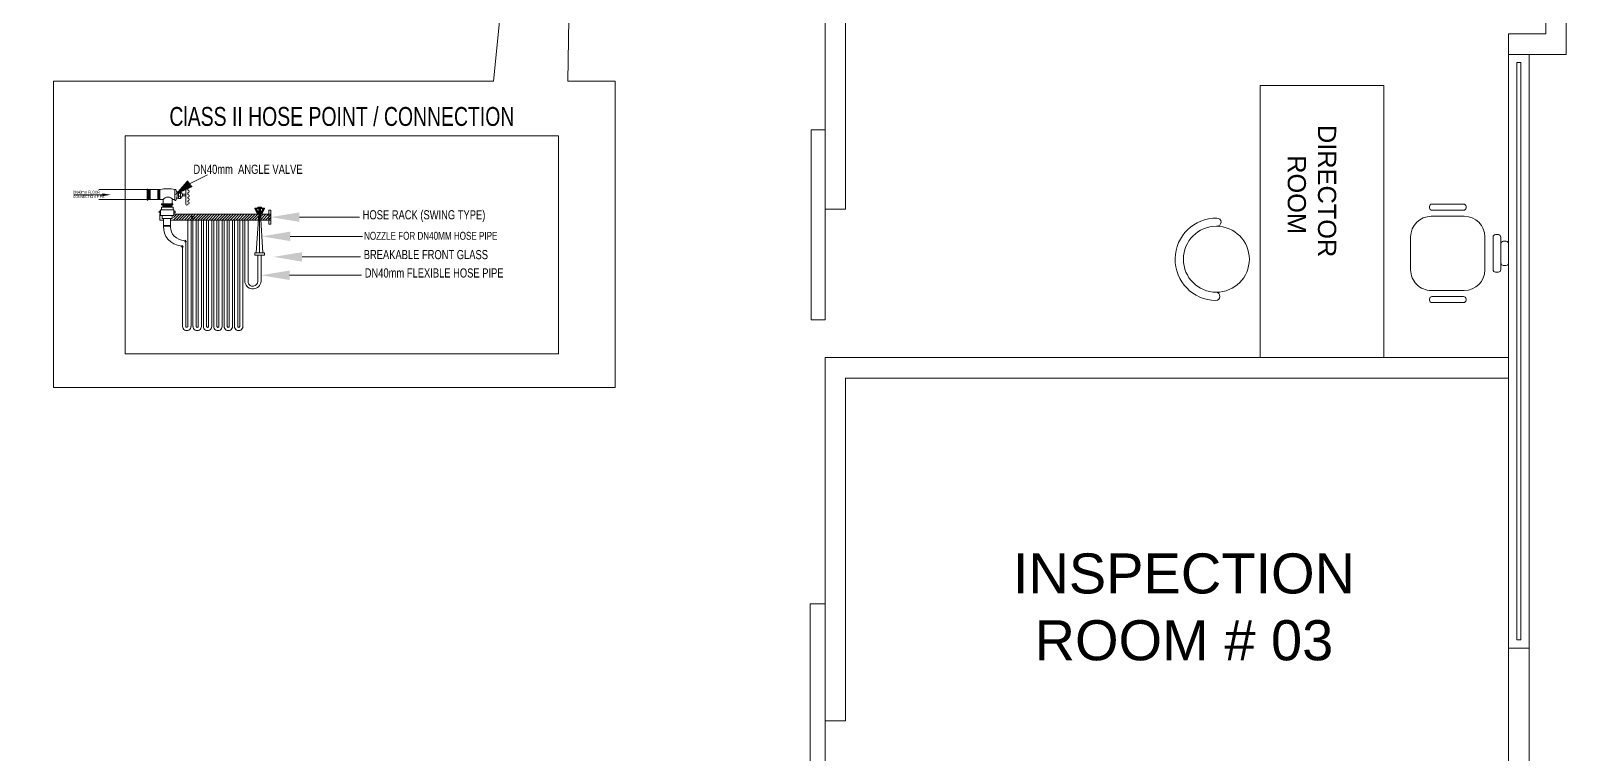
# Model space of a CAD drawing. Header units: inches. Extents: x -98933 to 1585249, y -3352739 to 192771.
# Drawn here: x 25875.5 to 26247.9, y 49940.5 to 50115.7 of the extents above; entities that cross this region are included whole.
import ezdxf

# ---------------------------------------------------------------- set-up
doc = ezdxf.new("R2010")
doc.units = ezdxf.units.IN
doc.header["$MEASUREMENT"] = 0
doc.header["$PDMODE"] = 35
doc.layers.get('0').update_dxf_attribs({"lineweight": 0})
doc.layers.get('Defpoints').update_dxf_attribs({"lineweight": 0})
for name, color, linetype, lineweight in [('A window', 150, 'Continuous', 0), ('coloum', 220, 'Continuous', 0), ('F-FIRE-BRIGADE', 1, 'Continuous', 5), ('F_Plano2', 32, 'Continuous', 0), ('F_Plano3', 1, 'Continuous', 0), ('FURNITURE', 144, 'Continuous', 0), ('Layer1', 134, 'Continuous', 0), ('MS Pipe', 1, 'Continuous', 18)]:
    doc.layers.add(name, color=color, linetype=linetype, lineweight=lineweight)
doc.layers.add('F-TEXT', color=7, linetype='Continuous')
doc.styles.add('REG', font='times.ttf')
doc.styles.get("Standard").update_dxf_attribs({"font": 'arialbd.ttf', "height": 24})
doc.styles.add('style1', font='arial.ttf')
doc.dimstyles.new('Dim-Pres', dxfattribs={"dimtxt": 5.5, "dimasz": 2, "dimexe": 1.5, "dimexo": 1.5, "dimgap": 1, "dimtad": 3, "dimdec": 0, "dimzin": 3, "dimdsep": 46, "dimlunit": 4, "dimtxsty": 'REG', "dimblk": 'point', "dimcen": 2, "dimclrd": 256, "dimclre": 256, "dimclrt": 7, "dimadec": 0, "dimazin": 0, "dimtfac": 0.75, "dimtdec": 0, "dimtmove": 1, "dimatfit": 3, "dimldrblk": 'point', "dimfxl": 0, "dimtolj": 1, "dimtzin": 0, "dimlwd": -1, "dimlwe": -1, "dimarcsym": 1})
pattern_1 = [(45.000001, (11343.90903, 677.33355), (-0.162272486, 0.162272494), [])]

# ---------------------------------------------------------------- blocks, each defined once
blk = doc.blocks.new('A$C0D471ECC')
at = {"layer": 'A window', "ltscale": 30, "elevation": 0.3}
blk.add_lwpolyline([(-50.51, 36.74), (-50.51, 31.74), (93.49, 31.74), (93.49, 36.74), (-50.51, 36.74)], dxfattribs=at)
blk.add_lwpolyline([(-48.51, 34.74), (-48.51, 33.74), (91.49, 33.74), (91.49, 34.74)], close=True, dxfattribs=at)
blk = doc.blocks.new('A$C2FFA6C9D')
at = {"layer": 'FURNITURE'}
blk.add_circle((0, -8), 8, dxfattribs=at)
for centre, radius, start, end in [((-9, -7.87), 1, 359.17, 179.17), ((9, -8.13), 1, 359.17, 179.17), ((0, -8), 10, 179.17, 359.17)]:
    blk.add_arc(centre, radius, start, end, dxfattribs=at)
blk = doc.blocks.new('A$C28A26137')
at = {"layer": 'FURNITURE'}
for p, q in [((2.33, 0), (-2.33, 0)), ((-4.54, -2.47), (-4.54, -3.14)), ((3.94, -1.87), (-3.94, -1.87)), ((-2.93, -0.6), (-2.93, -1.27)), ((-2.33, -1.87), (2.33, -1.87)), ((2.93, -1.27), (2.93, -0.6)), ((4.54, -3.14), (4.54, -2.47)), ((-4, -5.74), (4, -5.74)), ((-3.94, -3.74), (3.94, -3.74)), ((-11.95, -18.57), (-11.95, -10.91)), ((-11.35, -10.31), (-11.07, -10.31)), ((-10.47, -10.91), (-10.47, -18.57)), ((-9, -18.74), (-9, -10.74)), ((9, -10.74), (9, -18.74)), ((10.47, -10.91), (10.47, -18.57)), ((11.35, -10.31), (11.07, -10.31)), ((11.95, -18.57), (11.95, -10.91)), ((-11.07, -19.17), (-11.35, -19.17)), ((11.07, -19.17), (11.35, -19.17)), ((4, -23.74), (-4, -23.74))]:
    blk.add_line(p, q, dxfattribs=at)
for centre, radius, start, end in [((-3.94, -2.47), 0.6, 90, 180), ((-3.94, -3.14), 0.6, 180, 270), ((-2.33, -0.6), 0.6, 90, 180), ((-2.33, -1.27), 0.6, 180, 270), ((2.33, -0.6), 0.6, 0, 90), ((2.33, -1.27), 0.6, 270, 0), ((3.94, -2.47), 0.6, 0, 90), ((3.94, -3.14), 0.6, 270, 0), ((-4, -10.74), 5, 90, 180), ((4, -10.74), 5, 0, 90), ((-11.35, -10.91), 0.6, 90, 180), ((-11.07, -10.91), 0.6, 0, 90), ((11.07, -10.91), 0.6, 90, 180), ((11.35, -10.91), 0.6, 0, 90), ((-11.35, -18.57), 0.6, 180, 270), ((-11.07, -18.57), 0.6, 270, 0), ((11.07, -18.57), 0.6, 180, 270), ((11.35, -18.57), 0.6, 270, 0), ((-4, -18.74), 5, 180, 270), ((4, -18.74), 5, 270, 0)]:
    blk.add_arc(centre, radius, start, end, dxfattribs=at)
blk = doc.blocks.new('FHFGFG')
at = {"layer": 'F-FIRE-BRIGADE'}
h = blk.add_hatch(dxfattribs=at)
h.set_pattern_fill('ANSI31', color=256, scale=7294.949035, style=0)
h.set_pattern_definition([(45, (11260.6714, 522.703), (-3.212995, 3.212995), [])])
h.paths.add_polyline_path([(10144.9, 1423), (10144.9, 1422.9), (10144.9, 1422.9), (10144.9, 1423), (10144.9, 1423), (10144.9, 1423), (10144.9, 1423), (10144.9, 1423), (10144.9, 1423), (10144.9, 1423), (10144.9, 1423), (10144.9, 1423), (10144.9, 1423), (10144.9, 1423), (10144.9, 1423), (10144.9, 1423), (10144.9, 1423), (10144.9, 1423), (10144.9, 1423), (10144.9, 1423), (10144.9, 1423), (10144.9, 1423), (10144.9, 1423), (10144.9, 1423), (10144.9, 1423), (10144.9, 1423), (10144.9, 1423), (10144.9, 1423), (10144.9, 1423), (10144.9, 1423), (10144.9, 1423), (10144.9, 1423), (10144.9, 1423), (10144.9, 1423), (10144.9, 1423), (10144.9, 1423), (10144.9, 1423), (10144.9, 1423), (10144.9, 1423), (10144.9, 1423), (10144.9, 1423), (10144.9, 1423), (10144.9, 1423), (10144.9, 1423), (10145, 1423), (10145, 1423), (10145, 1423), (10145, 1423), (10145, 1423), (10145, 1423), (10145, 1423), (10145, 1423), (10145, 1423), (10145, 1423), (10145, 1423), (10145, 1423), (10145, 1423), (10145, 1423), (10145, 1423), (10145, 1423), (10145, 1423), (10145, 1423), (10145, 1423), (10145, 1423), (10145, 1423), (10145, 1423)])
h.paths.add_polyline_path([(10122.9, 1409), (10122.9, 1423), (9891.2, 1423), (9891.2, 1409)])
h = blk.add_hatch(dxfattribs=at)
h.set_pattern_fill('ANSI31', color=5, scale=368.431769, style=0)
h.set_pattern_definition(pattern_1)
h.paths.add_polyline_path([(10091.7, 1439.6), (10091.7, 1438.4), (10100.4, 1438.4), (10100.4, 1439.6)])
h = blk.add_hatch(dxfattribs=at)
h.set_pattern_fill('ANSI31', color=5, scale=368.431769, style=0)
h.set_pattern_definition(pattern_1)
h.paths.add_polyline_path([(10095.2, 1438.4), (10095.2, 1437.8), (10096.9, 1437.8), (10096.9, 1438.4)])
at = {"color": 7, "lineweight": 15, "ltscale": 0.5}
for p, q in [((9777, 1609), (10806, 1609)), ((9777, 1091.6), (9777, 1609)), ((10806, 1609), (10806, 1091.6)), ((10806, 1091.6), (9777, 1091.6))]:
    blk.add_line(p, q, dxfattribs=at)
at = {"color": 8, "lineweight": 5}
for p, q in [((9867.9, 1389.7), (9868, 1394.8)), ((9884.6, 1391.1), (9884.6, 1394.8)), ((9925.5, 1409), (9925.5, 1156.3)), ((9933.1, 1409), (9933.1, 1156.3)), ((9937.8, 1409), (9937.8, 1156.3)), ((9945.4, 1409), (9945.4, 1156.3)), ((9950.2, 1409), (9950.2, 1156.3)), ((9957.7, 1409), (9957.7, 1156.3)), ((9962.5, 1409), (9962.5, 1156.3)), ((9970, 1409), (9970, 1156.3)), ((9974.8, 1409), (9974.8, 1156.3)), ((9982.4, 1409), (9982.4, 1156.3)), ((9987.1, 1409), (9987.1, 1156.3)), ((9994.7, 1409), (9994.7, 1156.3)), ((9999.5, 1409), (9999.5, 1156.3)), ((10007, 1409), (10007, 1156.3)), ((10011.8, 1409), (10011.8, 1156.3)), ((10019.3, 1409), (10019.3, 1156.3)), ((10024.1, 1409), (10024.1, 1156.3)), ((10031.7, 1409), (10031.7, 1156.3)), ((10036.5, 1409), (10036.5, 1156.3)), ((10044, 1409), (10044, 1156.3)), ((10048.8, 1409), (10048.8, 1156.3)), ((10056.3, 1409), (10056.3, 1156.3)), ((10061.1, 1409), (10061.1, 1260.9)), ((10068.7, 1409), (10068.7, 1260.9)), ((9920.7, 1357.2), (9920.7, 1156.3)), ((9913.2, 1344.6), (9913.2, 1156.3)), ((10092, 1326), (10092, 1263.6)), ((10099.5, 1326), (10099.5, 1263.6))]:
    blk.add_line(p, q, dxfattribs=at)
at = {"color": 8, "lineweight": 50}
for centre, end in [((9917.9, 1357.2), 84.1159), ((9910.4, 1344.6), 83.184)]:
    blk.add_arc(centre, 2.8, 0, end, dxfattribs=at)
at = {"color": 8, "lineweight": 5}
for centre, major_axis, ratio, start_param, end_param in [((9919.6, 1392.6), (51.3, 7.8), 0.878095, 2.924477, 4.408108), ((9928.5, 1395), (43.2, 10.2), 0.782157, 2.905899, 4.293372), ((10080.1, 1264.9), (0, 19.4), 1, 1.782179, 4.646442), ((10080.1, 1263.7), (0, 11.8), 1, 1.809776, 4.710726), ((9923.1, 1156.3), (-7.03, 7.03), 1, 0.785398, 3.926991), ((9923.1, 1156.8), (1.69, 1.69), 1, 2.356194, 5.497787), ((9947.8, 1156.3), (7.03, 7.03), 1, 2.356194, 5.497787), ((9947.8, 1156.3), (1.69, 1.69), 1, 2.356194, 5.497787), ((9972.4, 1156.3), (7.03, 7.03), 1, 2.356194, 5.497787), ((9972.4, 1156.3), (1.69, 1.69), 1, 2.356194, 5.497787), ((9997.1, 1156.3), (7.03, 7.03), 1, 2.356194, 5.497787), ((9997.1, 1156.3), (1.69, 1.69), 1, 2.356194, 5.497787), ((10021.7, 1156.3), (7.03, 7.03), 1, 2.356194, 5.497787), ((10021.7, 1156.3), (1.69, 1.69), 1, 2.356194, 5.497787), ((10046.4, 1156.3), (7.03, 7.03), 1, 2.356194, 5.497787), ((10046.4, 1156.3), (1.69, 1.69), 1, 2.356194, 5.497787)]:
    blk.add_ellipse(centre, major_axis=major_axis, ratio=ratio, start_param=start_param, end_param=end_param, dxfattribs=at)
at = {"layer": 'F-FIRE-BRIGADE', "color": 5}
for p, q in [((10084.6, 1436.9), (10084.6, 1437.8)), ((10084.6, 1437.8), (10107.5, 1437.8)), ((10084.6, 1436.9), (10090.2, 1424.8)), ((10107.5, 1436.9), (10084.6, 1436.9)), ((10086.6, 1436.9), (10092.2, 1424.8)), ((10094.2, 1423.2), (10088.3, 1331.5)), ((10088.6, 1436.9), (10094.2, 1424.8)), ((10090.2, 1424.8), (10090.2, 1423.2)), ((10101.9, 1424.8), (10090.2, 1424.8)), ((10090.2, 1423.2), (10101.9, 1423.2)), ((10091.7, 1438.4), (10091.7, 1439.6)), ((10091.7, 1439.6), (10100.4, 1439.6)), ((10091.7, 1438.4), (10100.4, 1438.4)), ((10094.2, 1424.8), (10094.2, 1436.9)), ((10095.2, 1437.8), (10095.2, 1438.4)), ((10096, 1424.8), (10096, 1436.9)), ((10096, 1331.5), (10096, 1423.2)), ((10096.9, 1437.8), (10096.9, 1438.4)), ((10103.5, 1436.9), (10097.9, 1424.8)), ((10097.9, 1424.8), (10097.9, 1436.9)), ((10097.9, 1423.2), (10103.8, 1331.5)), ((10105.4, 1436.9), (10099.9, 1424.8)), ((10100.4, 1438.4), (10100.4, 1439.6)), ((10107.4, 1436.9), (10101.9, 1424.8)), ((10101.9, 1423.2), (10101.9, 1424.8)), ((10107.5, 1437.8), (10107.5, 1436.9)), ((10084.6, 1331.5), (10084.6, 1326)), ((10107.5, 1331.5), (10084.6, 1331.5)), ((10084.6, 1326), (10107.5, 1326)), ((10107.5, 1326), (10107.5, 1331.5))]:
    blk.add_line(p, q, dxfattribs=at)
at = {"layer": 'F-FIRE-BRIGADE', "color": 7}
for p, q in [((10118.1, 1432.7), (10118.1, 1423.2)), ((10122.9, 1432.7), (10118.1, 1432.7)), ((10118.1, 1423.2), (10122.9, 1423.2)), ((10122.9, 1423.2), (10122.9, 1432.7)), ((10118.2, 1409), (10118.2, 1399.4)), ((10123, 1409), (10118.2, 1409)), ((10118.2, 1399.4), (10123, 1399.4)), ((10123, 1399.4), (10123, 1409))]:
    blk.add_line(p, q, dxfattribs=at)
at = {"layer": 'F-TEXT', "color": 161, "lineweight": 5}
for p, q in [((9930.7, 1496.2), (9972.2, 1516.7)), ((9722.7, 1469.3), (9654.3, 1469.3)), ((10190.7, 1416.1), (10333.5, 1416.1)), ((10169, 1370.4), (10340.2, 1370.4)), ((10197, 1321.6), (10336, 1321.6)), ((10167.3, 1277.9), (10338.4, 1277.9))]:
    blk.add_line(p, q, dxfattribs=at)
for points in [[(9936.8, 1488.1), (9893.9, 1468.3), (9924.8, 1504)], [(9722.7, 1472.6), (9742.6, 1469.3), (9722.7, 1465.9)], [(10190.7, 1404.8), (10122.9, 1416.1), (10190.7, 1427.4)], [(10169, 1359.1), (10101.3, 1370.4), (10169, 1381.7)], [(10197, 1310.3), (10129.3, 1321.6), (10197, 1332.8)], [(10167.3, 1266.6), (10099.5, 1277.9), (10167.3, 1289.2)]]:
    blk.add_solid(points, dxfattribs=at)
at = {"layer": 'F_Plano2'}
for p, q in [((9828.6, 1482.6), (9828.6, 1456.7)), ((9830.9, 1482.6), (9828.6, 1482.6)), ((9830.9, 1456.7), (9830.9, 1482.6)), ((9831.8, 1458.5), (9831.8, 1481.5)), ((9833, 1458.5), (9833, 1481.5)), ((9834.4, 1458.5), (9834.4, 1481.5)), ((9836.2, 1458.5), (9836.2, 1480.8)), ((9853.9, 1458.5), (9853.9, 1481.5)), ((9855, 1458.5), (9855, 1481.5)), ((9856.5, 1458.5), (9856.5, 1481.5)), ((9858.3, 1458.5), (9858.3, 1481.5)), ((9859.4, 1481.5), (9859.4, 1457.9)), ((9828.6, 1456.7), (9830.9, 1456.7)), ((9857.7, 1430.1), (9860.3, 1430.1)), ((9857.7, 1426), (9857.7, 1430.1)), ((9860.3, 1426), (9857.7, 1426)), ((9860.3, 1433.6), (9892.6, 1433.6)), ((9860.3, 1433.6), (9860.3, 1420.2)), ((9862.9, 1439.5), (9890.5, 1439.5)), ((9862.9, 1439.5), (9862.9, 1433.6)), ((9890.5, 1439.5), (9890.5, 1433.6)), ((9892.6, 1433.6), (9892.6, 1420.2)), ((9895.2, 1430.1), (9892.6, 1430.1)), ((9892.6, 1426), (9895.2, 1426)), ((9895.2, 1426), (9895.2, 1430.1)), ((9860.3, 1420.2), (9892.6, 1420.2)), ((9864.6, 1413), (9888.3, 1413)), ((9867.8, 1394.8), (9867.8, 1413)), ((9868, 1396.2), (9884.6, 1396.2)), ((9868, 1394.8), (9884.6, 1394.8)), ((9884.6, 1413), (9884.6, 1394.8)), ((9888.3, 1420.2), (9888.3, 1413))]:
    blk.add_line(p, q, dxfattribs=at)
at = {"layer": 'F_Plano2', "color": 5}
for p, q in [((9894.8, 1481.5), (9894.8, 1455.6)), ((9897.1, 1481.5), (9894.8, 1481.5)), ((9903.7, 1477), (9903.7, 1460.1)), ((9903.7, 1477), (9908.2, 1477)), ((9903.7, 1473.3), (9908.2, 1473.3)), ((9903.7, 1465.8), (9908.2, 1465.8)), ((9903.7, 1460.1), (9908.2, 1460.1)), ((9908.2, 1477), (9908.2, 1460.1)), ((9920.7, 1490.4), (9920.7, 1446.6)), ((9925.7, 1480.2), (9925.7, 1484.3)), ((9925.7, 1469.8), (9925.7, 1474.1)), ((9925.7, 1461.1), (9925.7, 1463.7)), ((9863.3, 1448), (9863.3, 1445.7)), ((9863.3, 1448), (9890.3, 1448)), ((9890.3, 1445.7), (9863.3, 1445.7)), ((9865.5, 1444.8), (9888.3, 1444.8)), ((9865.5, 1443.6), (9888.3, 1443.6)), ((9865.5, 1442.2), (9888.3, 1442.2)), ((9866.8, 1440.4), (9888.3, 1440.4)), ((9890.3, 1448), (9890.3, 1445.7)), ((9894.8, 1455.6), (9897.1, 1455.6)), ((9925.7, 1452.7), (9925.7, 1455))]:
    blk.add_line(p, q, dxfattribs=at)
for centre, major_axis, start_param, end_param in [((9868.1, 1468.5), (0, 31.8), 4.291375, 5.131044), ((9925.3, 1487.3), (0, 3.06), 3.268209, 6.15657), ((9925.3, 1477.2), (0.24, 3.05), 3.348379, 6.23674), ((9925.3, 1466.7), (0, 3.06), 3.268209, 6.15657), ((9925.3, 1458), (0, 3.06), 3.268209, 6.15657), ((9923.2, 1447.1), (0.73, 2.42), 2.034381, 4.833234), ((9925.3, 1449.7), (0.24, 3.05), 3.348379, 6.23674)]:
    blk.add_ellipse(centre, major_axis=major_axis, ratio=1, start_param=start_param, end_param=end_param, dxfattribs=at)
at = {"layer": 'F_Plano3', "color": 1}
for p, q in [((9713.9, 1481.5), (9828.6, 1481.5)), ((9830.9, 1481.5), (9860, 1481.5)), ((9713.9, 1457.9), (9828.6, 1457.9)), ((9830.9, 1457.9), (9860.7, 1457.9)), ((9858.7, 1423.2), (9860.3, 1423.2)), ((9858.7, 1423.2), (9858.7, 1409)), ((9892.6, 1423.2), (10122.9, 1423.2)), ((10118.1, 1423.2), (10118.1, 1409)), ((10122.9, 1423.2), (10122.9, 1409)), ((9867.8, 1409), (9858.7, 1409)), ((9864.6, 1420.2), (9864.6, 1413)), ((10122.9, 1409), (9884.6, 1409))]:
    blk.add_line(p, q, dxfattribs=at)
at = {"layer": 'F_Plano3', "color": 5}
for p, q in [((9903.7, 1476.1), (9899, 1476.1)), ((9903.7, 1460.9), (9899, 1460.9)), ((9912.6, 1470.6), (9908.2, 1477)), ((9912.6, 1466.5), (9908.2, 1460.1)), ((9912.6, 1470.6), (9912.6, 1466.5)), ((9912.6, 1470.6), (9920.5, 1470.6)), ((9912.6, 1466.5), (9920.5, 1466.5)), ((9866.8, 1457.9), (9860.7, 1457.9)), ((9866.8, 1457.9), (9866.8, 1448)), ((9866.8, 1445.7), (9866.8, 1439.5)), ((9887.3, 1445.7), (9887.3, 1439.5)), ((9888, 1455.6), (9888, 1448)), ((9890.3, 1457.9), (9894.8, 1457.9))]:
    blk.add_line(p, q, dxfattribs=at)
for centre, major_axis, start_param, end_param in [((9877.4, 1406.7), (0, 76.8), -0.22911, 0.229109), ((9878.5, 1449), (0.2, 14.7), -0.909459, 0.940022), ((9890.3, 1455.6), (-1.65, 1.65), -0.785398, 0.785398)]:
    blk.add_ellipse(centre, major_axis=major_axis, ratio=1, start_param=start_param, end_param=end_param, dxfattribs=at)
at = {"layer": 'F_Plano3', "color": 1}
blk.add_ellipse((9937.4, 1415.5), major_axis=(0.13, 3.16), ratio=1, start_param=-1.530476751511812, end_param=4.752708555667774, dxfattribs=at)
at = {"layer": 'F-TEXT', "color": 0, "attachment_point": 1}
for s, insert, char_height, width in [('{\\fSwis721 LtCn BT|b0|i0|c0|p34;\\C5;ClASS II HOSE POINT / CONNECTION}', (9881.8, 1677.9), 44.968, 1064.844), ('{\\fSwis721 LtCn BT|b0|i0|c0|p34;\\C7;DN40mm  ANGLE VALVE}', (9938.8, 1540.7), 21.682, 392.921), ('{\\fSwis721 LtCn BT|b0|i0|c0|p34;\\C7;HOSE RACK (SWING TYPE)}', (10341, 1432.5), 21.682, 392.921), ('{\\fSwis721 LtCn BT|b0|i0|c0|p34;\\C7;NOZZLE FOR DN40MM HOSE PIPE}', (10344.2, 1381.1), 18.737, 339.561), ('{\\fSwis721 LtCn BT|b0|i0|c0|p34;\\C7;BREAKABLE FRONT GLASS}', (10343.5, 1337.9), 21.682, 392.921), ('{\\fSwis721 LtCn BT|b0|i0|c0|p34;\\C7;DN40mm FLEXIBLE HOSE PIPE}', (10345.9, 1294.3), 21.682, 392.921)]:
    blk.add_mtext(s, dxfattribs=dict(at, insert=insert, char_height=char_height, width=width))
at = {"layer": 'F-TEXT', "color": 7, "insert": (9652.5, 1478.7), "char_height": 6.427, "width": 116.479, "attachment_point": 1}
blk.add_mtext('{\\fSwis721 LtCn BT|b0|i0|c0|p34;DN40mm FLOOR \\PCONNECTION PIPE}', dxfattribs=at)
blk = doc.blocks.new('dot')
at = {"color": 4}
for p, q in [((-1.5, 0), (1.5, 0)), ((0, 1.5), (0, -1.5))]:
    blk.add_line(p, q, dxfattribs=at)
at = {"color": 6, "const_width": 0.5}
blk.add_lwpolyline([(-0.25, 0, 1), (0.25, 0, 1)], format="xyb", close=True, dxfattribs=at)
blk = doc.blocks.new('point')
blk.add_blockref('dot', (0, 0))
blk = doc.blocks.new('*D561')
at = {"layer": 'Defpoints', "color": 0, "ltscale": 30, "transparency": 16777216}
for p in [(25976.64, 50351.05), (25993.35, 50338.81), (25507.35, 49676)]:
    blk.add_point(p, dxfattribs=at)
at = {"layer": 'Layer1', "ltscale": 30, "transparency": 16777216}
for p, q in [((25979.87, 50348.69), (25975.43, 50351.94)), ((25491.83, 49689.87), (25975.46, 50349.44)), ((25493.87, 49685.89), (25489.43, 49689.14))]:
    blk.add_line(p, q, dxfattribs=at)
at = {"layer": 'Layer1', "ltscale": 30, "transparency": 16777216, "xscale": 2, "yscale": 2, "zscale": 2}
for p, rotation in [((25976.64, 50351.05), 53.74918053335664), ((25490.64, 49688.25), 233.7491805333567)]:
    blk.add_blockref('point', p, dxfattribs=dict(at, rotation=rotation))
at = {"layer": 'Layer1', "color": 7, "ltscale": 30, "transparency": 16777216, "insert": (25730.79, 50021.75), "char_height": 5, "attachment_point": 5, "rotation": 53.7492, "style": 'REG'}
blk.add_mtext('\\A1;68\'-6"', dxfattribs=at)

msp = doc.modelspace()

# ---------------------------------------------------------------- linework, layer by layer
at = {"layer": 'coloum', "color": 7, "ltscale": 30}
for p, q in [((26068.1, 50072.46), (26068.1, 50123)), ((26073.1, 50072.46), (26073.1, 50123)), ((26073.1, 50072.46), (26068.1, 50072.46)), ((26233.85, 50036.46), (26068.1, 50036.46)), ((26068.1, 50036.46), (26068.1, 50031.46)), ((26068.1, 50031.46), (26068.1, 49948.31)), ((26073.1, 49948.31), (26073.1, 50031.46)), ((26233.85, 50031.46), (26073.1, 50031.46)), ((26073.1, 49948.31), (26068.1, 49948.31))]:
    msp.add_line(p, q, dxfattribs=at)
at = {"layer": 'coloum', "color": 7}
for p, q in [((26203.63, 50102.46), (26173.63, 50102.46)), ((26173.63, 50102.46), (26173.63, 50036.46)), ((26203.63, 50036.46), (26203.63, 50102.46))]:
    msp.add_line(p, q, dxfattribs=at)
at = {"layer": 'coloum', "color": 7, "ltscale": 30}
msp.add_lwpolyline([(26242.85, 50115), (26233.85, 50115), (26233.85, 50110), (26247.85, 50110), (26247.85, 50180.76), (26242.85, 50180.76), (26242.85, 50169.75), (26233.85, 50169.75), (26233.85, 50151.75), (26242.85, 50151.75), (26242.85, 50115)], dxfattribs=at)
for points in [[(26068.1, 50091.71), (26064.72, 50091.71), (26064.72, 50045.6), (26068.1, 50045.6)], [(26068.1, 49976.69), (26064.49, 49976.69), (26064.49, 49921.27), (26068.1, 49921.27)], [(26233.85, 49966), (26238.85, 49966), (26238.85, 49873.5), (26233.85, 49873.5)]]:
    msp.add_lwpolyline(points, close=True, dxfattribs=at)
at = {"layer": 'MS Pipe', "color": 6}
for q in [(25987.69, 50103.52), (26005.69, 50103.52)]:
    msp.add_line((26009.33, 50316.31), q, dxfattribs=at)
for points in [[(26017.21, 50029.2), (25881.04, 50029.2), (25881.04, 50103.52)], [(25881.04, 50103.52), (25987.69, 50103.52)], [(26005.69, 50103.52), (26017.21, 50103.52)], [(26017.21, 50103.52), (26017.21, 50029.2)]]:
    msp.add_lwpolyline(points, dxfattribs=at)

# ---------------------------------------------------------------- block references
at = {"color": 1, "lineweight": 5, "xscale": 0.1020600000010745, "yscale": 0.1020599999992555, "zscale": 0.1020600000000034}
msp.add_blockref('FHFGFG', (24900.58, 49926), dxfattribs=at)
at = {"layer": 'coloum', "color": 7, "ltscale": 30, "rotation": 270}
msp.add_blockref('A$C0D471ECC', (26202.11, 50059.49, -0.3), dxfattribs=at)
at = {"layer": 'coloum', "color": 7, "lineweight": 13, "rotation": 270}
for name, p in [('A$C28A26137', (26233.85, 50061.74)), ('A$C2FFA6C9D', (26170.99, 50060.31))]:
    msp.add_blockref(name, p, dxfattribs=at)

# ---------------------------------------------------------------- texts
at = {"layer": 'coloum', "color": 7, "insert": (26180.25, 50076.84), "char_height": 4.4, "width": 273.1485, "attachment_point": 8, "rotation": 270, "style": 'style1'}
msp.add_mtext('DIRECTOR\\P ROOM', dxfattribs=at)
at = {"layer": 'coloum', "color": 7, "lineweight": 13, "insert": (26155.13, 49988.96), "char_height": 9.72, "width": 98.0286, "attachment_point": 2, "style": 'style1'}
msp.add_mtext('INSPECTION ROOM # 03', dxfattribs=at)

# ---------------------------------------------------------------- dimensions: what is measured, and where the dimension line sits
at = {"layer": 'Layer1', "color": 1, "ltscale": 30}
dim = msp.add_aligned_dim(p1=(25507.35, 49676), p2=(25993.35, 50338.81), distance=20.72, dimstyle='Dim-Pres', override={"dimtxt": 5, "dimfxl": 4, "dimfxlon": 1}, dxfattribs=at)
dim.commit()
dim.dimension.update_dxf_attribs({"geometry": '*D561', "text_midpoint": (25730.79, 50021.75)})

doc.saveas('drawing.dxf')
